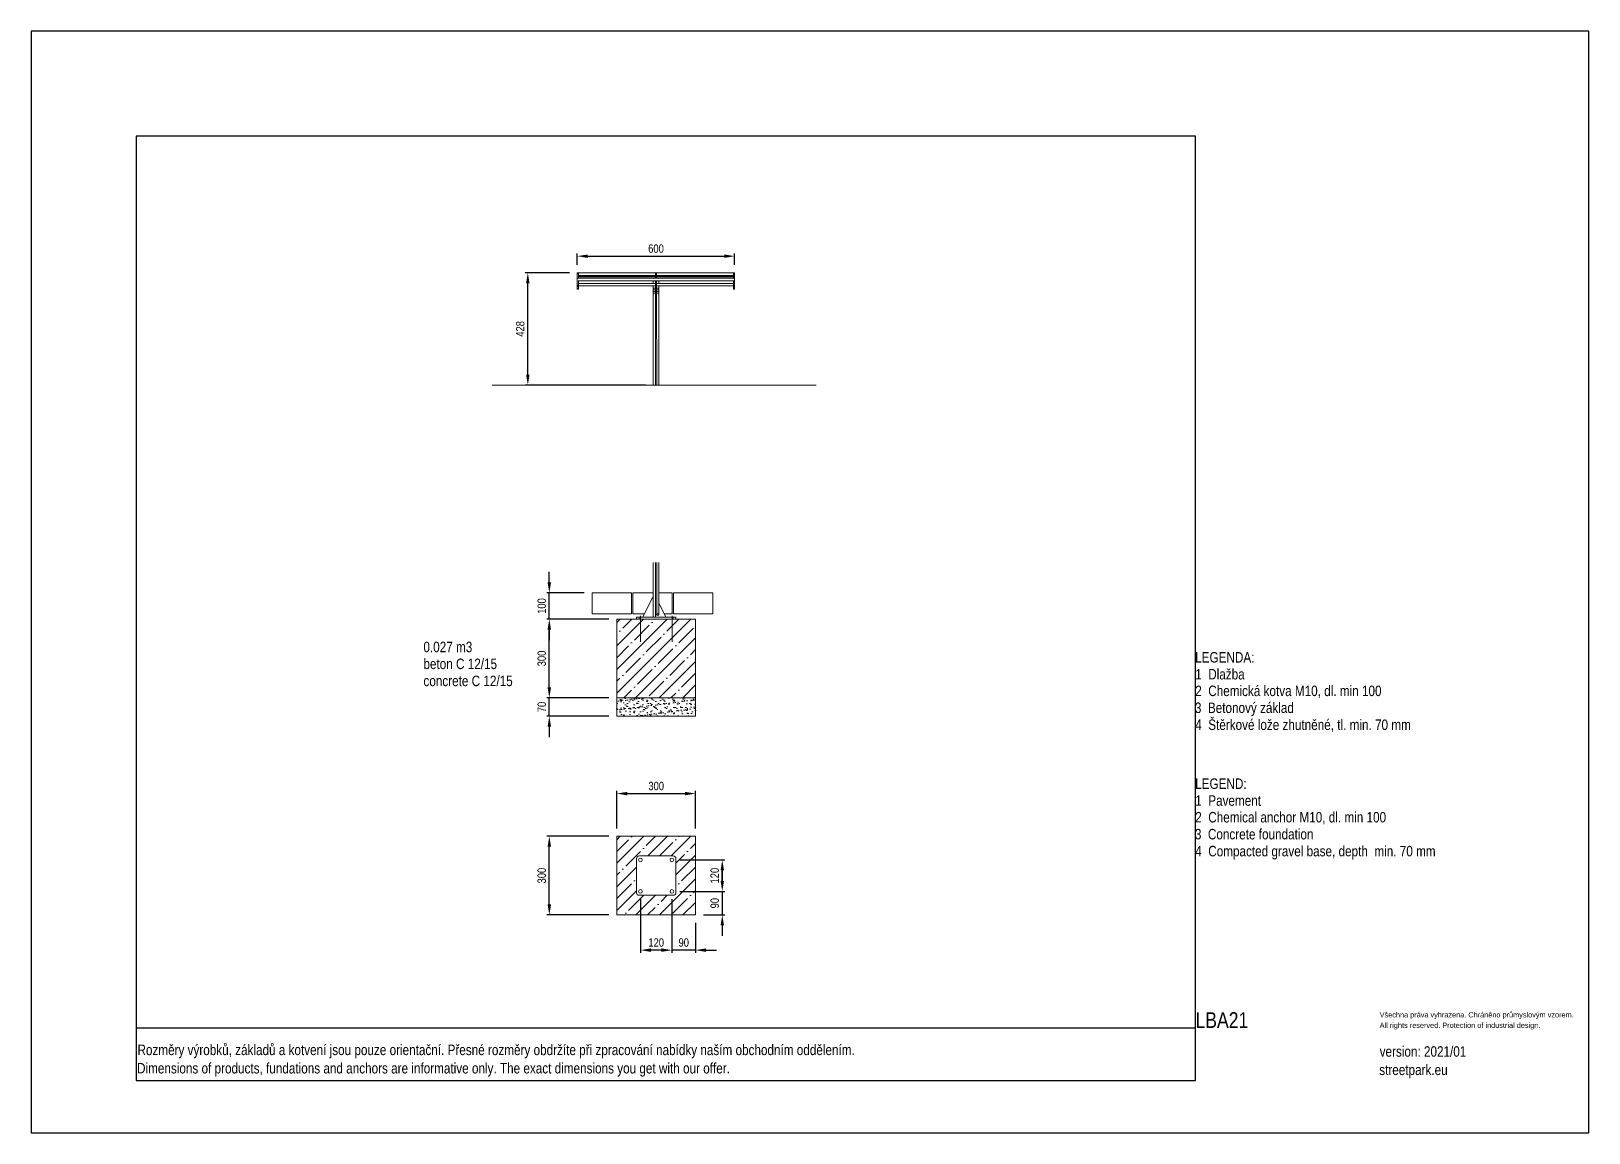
# Model space of a CAD drawing. Header units: millimetres. Extents: x 22162 to 28102, y 3160 to 7360.
import ezdxf

# ---------------------------------------------------------------- set-up
doc = ezdxf.new("R2010")
doc.units = ezdxf.units.MM
doc.header["$LTSCALE"] = 0.3
doc.linetypes.add('ACAD_ISO10W100', pattern=[18.5, 12, -3, 0.5, -3])
doc.linetypes.add('INCONTINUOUS', pattern=[200000.001, 200000, -0.001])
for name, color, linetype, lineweight in [('KOTY', 3, 'INCONTINUOUS', 9), ('OBRYSOVA', 7, 'Continuous', 9), ('OSY', 7, 'ACAD_ISO10W100', 15), ('Visible', 7, 'Continuous', 18)]:
    doc.layers.add(name, color=color, linetype=linetype, lineweight=lineweight)
doc.layers.add('Nekreslit', color=6, linetype='Continuous', plot=False)
doc.layers.add('SRAFY', color=7, linetype='Continuous', lineweight=9, true_color=0x5b5b5b)
doc.styles.add('SEACAD_Arial', font='arial.ttf', dxfattribs={"width": 0.8})
doc.dimstyles.new('ISO-25', dxfattribs={"dimtxt": 1.6, "dimasz": 2, "dimexe": 0.5, "dimexo": 1.5, "dimtad": 1, "dimdec": 0, "dimtxsty": 'SEACAD_Arial', "dimcen": 2, "dimadec": 0, "dimazin": 0, "dimtfac": 1, "dimtdec": 0, "dimtmove": 0, "dimatfit": 3, "dimfxl": 1, "dimarcsym": 0})

# ---------------------------------------------------------------- blocks, each defined once
blk = doc.blocks.new('*D248')
at = {"layer": 'Defpoints', "color": 0}
for p in [(24056, 6438.3), (24244.8, 6438.3), (24534.4, 6010.6)]:
    blk.add_point(p, dxfattribs=at)
at = {"layer": 'KOTY', "color": 0, "lineweight": -2}
for p, q in [((24214.8, 6438.3), (24046, 6438.3)), ((24056, 6050.6), (24056, 6398.3)), ((24504.4, 6010.6), (24046, 6010.6))]:
    blk.add_line(p, q, dxfattribs=at)
at = {"layer": 'KOTY', "color": 0}
for points in [[(24062.7, 6398.3), (24049.4, 6398.3), (24056, 6438.3)], [(24049.4, 6050.6), (24062.7, 6050.6), (24056, 6010.6)]]:
    blk.add_solid(points, dxfattribs=at)
at = {"layer": 'KOTY', "color": 0, "insert": (24027.2, 6224.4), "char_height": 32, "attachment_point": 5, "rotation": 90, "style": 'SEACAD_Arial'}
blk.add_mtext('428', dxfattribs=at)
blk = doc.blocks.new('*D249')
at = {"layer": 'Defpoints', "color": 0}
for p in [(24844.8, 6501.7), (24244.8, 6438.3), (24844.8, 6438.3)]:
    blk.add_point(p, dxfattribs=at)
at = {"layer": 'KOTY', "color": 0, "lineweight": -2}
for p, q in [((24244.8, 6468.3), (24244.8, 6511.7)), ((24284.8, 6501.7), (24804.8, 6501.7)), ((24844.8, 6468.3), (24844.8, 6511.7))]:
    blk.add_line(p, q, dxfattribs=at)
at = {"layer": 'KOTY', "color": 0}
for points in [[(24284.8, 6508.3), (24284.8, 6495), (24244.8, 6501.7)], [(24804.8, 6495), (24804.8, 6508.4), (24844.8, 6501.7)]]:
    blk.add_solid(points, dxfattribs=at)
at = {"layer": 'KOTY', "color": 0, "insert": (24544.8, 6530.5), "char_height": 32, "attachment_point": 5, "rotation": 0.00515, "style": 'SEACAD_Arial'}
blk.add_mtext('600', dxfattribs=at)
blk = doc.blocks.new('*D239')
at = {"layer": 'Defpoints', "color": 0}
for p in [(24138, 5218), (24301.2, 5218), (24395.6, 5118)]:
    blk.add_point(p, dxfattribs=at)
at = {"layer": 'KOTY', "color": 0, "lineweight": -2}
for p, q in [((24138, 5258), (24138, 5298)), ((24271.2, 5218), (24128, 5218)), ((24138, 5118), (24138, 5218)), ((24365.6, 5118), (24128, 5118)), ((24138, 5078), (24138, 5038))]:
    blk.add_line(p, q, dxfattribs=at)
at = {"layer": 'KOTY', "color": 0}
for points in [[(24131.4, 5258), (24144.7, 5258), (24138, 5218)], [(24144.7, 5078), (24131.4, 5078), (24138, 5118)]]:
    blk.add_solid(points, dxfattribs=at)
at = {"layer": 'KOTY', "color": 0, "insert": (24109.2, 5168), "char_height": 32, "attachment_point": 5, "rotation": 90, "style": 'SEACAD_Arial'}
blk.add_mtext('100', dxfattribs=at)
blk = doc.blocks.new('*D237')
at = {"layer": 'Defpoints', "color": 0}
for p in [(24138, 4818), (24395.6, 4818), (24395.6, 4748)]:
    blk.add_point(p, dxfattribs=at)
at = {"layer": 'KOTY', "color": 0, "lineweight": -2}
for p, q in [((24138, 4858), (24138, 4898)), ((24365.6, 4818), (24128, 4818)), ((24138, 4748), (24138, 4818)), ((24365.6, 4748), (24128, 4748)), ((24138, 4708), (24138, 4668))]:
    blk.add_line(p, q, dxfattribs=at)
at = {"layer": 'KOTY', "color": 0}
for points in [[(24131.4, 4858), (24144.7, 4858), (24138, 4818)], [(24144.7, 4708), (24131.4, 4708), (24138, 4748)]]:
    blk.add_solid(points, dxfattribs=at)
at = {"layer": 'KOTY', "color": 0, "insert": (24109.2, 4783), "char_height": 32, "attachment_point": 5, "rotation": 90, "style": 'SEACAD_Arial'}
blk.add_mtext('70', dxfattribs=at)
blk = doc.blocks.new('*D238')
at = {"layer": 'Defpoints', "color": 0}
for p in [(24138, 5118), (24395.6, 5118), (24395.6, 4818)]:
    blk.add_point(p, dxfattribs=at)
at = {"layer": 'KOTY', "color": 0, "lineweight": -2}
for p, q in [((24365.6, 5118), (24128, 5118)), ((24138, 4858), (24138, 5078)), ((24365.6, 4818), (24128, 4818))]:
    blk.add_line(p, q, dxfattribs=at)
at = {"layer": 'KOTY', "color": 0}
for points in [[(24144.7, 5078), (24131.4, 5078), (24138, 5118)], [(24131.4, 4858), (24144.7, 4858), (24138, 4818)]]:
    blk.add_solid(points, dxfattribs=at)
at = {"layer": 'KOTY', "color": 0, "insert": (24109.2, 4968), "char_height": 32, "attachment_point": 5, "rotation": 90, "style": 'SEACAD_Arial'}
blk.add_mtext('300', dxfattribs=at)
blk = doc.blocks.new('*D236')
at = {"layer": 'Defpoints', "color": 0}
for p in [(24695.6, 4452.9), (24395.6, 4290.2), (24695.6, 4290.2)]:
    blk.add_point(p, dxfattribs=at)
at = {"layer": 'KOTY', "color": 0, "lineweight": -2}
for p, q in [((24395.6, 4320.2), (24395.6, 4462.9)), ((24695.6, 4320.2), (24695.6, 4462.9)), ((24435.6, 4452.9), (24655.6, 4452.9))]:
    blk.add_line(p, q, dxfattribs=at)
at = {"layer": 'KOTY', "color": 0}
for points in [[(24435.6, 4459.5), (24435.6, 4446.2), (24395.6, 4452.9)], [(24655.6, 4446.2), (24655.6, 4459.5), (24695.6, 4452.9)]]:
    blk.add_solid(points, dxfattribs=at)
at = {"layer": 'KOTY', "color": 0, "insert": (24545.6, 4481.7), "char_height": 32, "attachment_point": 5, "style": 'SEACAD_Arial'}
blk.add_mtext('300', dxfattribs=at)
blk = doc.blocks.new('*D235')
at = {"layer": 'Defpoints', "color": 0}
for p in [(24605.6, 4200.1), (24605.6, 4080.1), (24797.6, 4080.1)]:
    blk.add_point(p, dxfattribs=at)
at = {"layer": 'KOTY', "color": 0, "lineweight": -2}
for p, q in [((24635.6, 4200.1), (24807.6, 4200.1)), ((24797.6, 4160.1), (24797.6, 4120.1)), ((24635.6, 4080.1), (24807.6, 4080.1))]:
    blk.add_line(p, q, dxfattribs=at)
at = {"layer": 'KOTY', "color": 0}
for points in [[(24804.3, 4160.1), (24790.9, 4160.1), (24797.6, 4200.1)], [(24790.9, 4120.1), (24804.3, 4120.1), (24797.6, 4080.1)]]:
    blk.add_solid(points, dxfattribs=at)
at = {"layer": 'KOTY', "color": 0, "insert": (24768.8, 4140.1), "char_height": 32, "attachment_point": 5, "rotation": 90, "style": 'SEACAD_Arial'}
blk.add_mtext('120', dxfattribs=at)
blk = doc.blocks.new('*D234')
at = {"layer": 'Defpoints', "color": 0}
for p in [(24605.6, 4080.1), (24695.6, 3990.2), (24797.6, 3990.2)]:
    blk.add_point(p, dxfattribs=at)
at = {"layer": 'KOTY', "color": 0, "lineweight": -2}
for p, q in [((24797.6, 4120.1), (24797.6, 4160.1)), ((24635.6, 4080.1), (24807.6, 4080.1)), ((24797.6, 4080.1), (24797.6, 3990.2)), ((24725.6, 3990.2), (24807.6, 3990.2)), ((24797.6, 3950.2), (24797.6, 3910.2))]:
    blk.add_line(p, q, dxfattribs=at)
at = {"layer": 'KOTY', "color": 0}
for points in [[(24790.9, 4120.1), (24804.3, 4120.1), (24797.6, 4080.1)], [(24804.3, 3950.2), (24790.9, 3950.2), (24797.6, 3990.2)]]:
    blk.add_solid(points, dxfattribs=at)
at = {"layer": 'KOTY', "color": 0, "insert": (24768.8, 4035.1), "char_height": 32, "attachment_point": 5, "rotation": 90, "style": 'SEACAD_Arial'}
blk.add_mtext('90', dxfattribs=at)
blk = doc.blocks.new('*D232')
at = {"layer": 'Defpoints', "color": 0}
for p in [(24605.6, 4080.1), (24695.6, 3990.2), (24605.6, 3856.1)]:
    blk.add_point(p, dxfattribs=at)
at = {"layer": 'KOTY', "color": 0, "lineweight": -2}
for p, q in [((24605.6, 4050.1), (24605.6, 3846.1)), ((24695.6, 3960.2), (24695.6, 3846.1)), ((24565.6, 3856.1), (24525.6, 3856.1)), ((24695.6, 3856.1), (24605.6, 3856.1)), ((24735.6, 3856.1), (24775.6, 3856.1))]:
    blk.add_line(p, q, dxfattribs=at)
at = {"layer": 'KOTY', "color": 0}
for points in [[(24565.6, 3849.5), (24565.6, 3862.8), (24605.6, 3856.1)], [(24735.6, 3862.8), (24735.6, 3849.5), (24695.6, 3856.1)]]:
    blk.add_solid(points, dxfattribs=at)
at = {"layer": 'KOTY', "color": 0, "insert": (24650.6, 3885), "char_height": 32, "attachment_point": 5, "style": 'SEACAD_Arial'}
blk.add_mtext('90', dxfattribs=at)
blk = doc.blocks.new('*D233')
at = {"layer": 'Defpoints', "color": 0}
for p in [(24485.6, 4080.1), (24605.6, 4080.1), (24485.6, 3856.1)]:
    blk.add_point(p, dxfattribs=at)
at = {"layer": 'KOTY', "color": 0, "lineweight": -2}
for p, q in [((24485.6, 4050.1), (24485.6, 3846.1)), ((24605.6, 4050.1), (24605.6, 3846.1)), ((24565.6, 3856.1), (24525.6, 3856.1))]:
    blk.add_line(p, q, dxfattribs=at)
at = {"layer": 'KOTY', "color": 0}
for points in [[(24525.6, 3862.8), (24525.6, 3849.5), (24485.6, 3856.1)], [(24565.6, 3849.5), (24565.6, 3862.8), (24605.6, 3856.1)]]:
    blk.add_solid(points, dxfattribs=at)
at = {"layer": 'KOTY', "color": 0, "insert": (24545.6, 3885), "char_height": 32, "attachment_point": 5, "style": 'SEACAD_Arial'}
blk.add_mtext('120', dxfattribs=at)
blk = doc.blocks.new('*D263')
at = {"layer": 'Defpoints', "color": 0}
for p in [(24138, 4290.2), (24395.6, 4290.2), (24395.6, 3990.2)]:
    blk.add_point(p, dxfattribs=at)
at = {"layer": 'KOTY', "color": 0, "lineweight": -2}
for p, q in [((24365.6, 4290.2), (24128, 4290.2)), ((24138, 4030.2), (24138, 4250.2)), ((24365.6, 3990.2), (24128, 3990.2))]:
    blk.add_line(p, q, dxfattribs=at)
at = {"layer": 'KOTY', "color": 0}
for points in [[(24144.7, 4250.2), (24131.4, 4250.2), (24138, 4290.2)], [(24131.4, 4030.2), (24144.7, 4030.2), (24138, 3990.2)]]:
    blk.add_solid(points, dxfattribs=at)
at = {"layer": 'KOTY', "color": 0, "insert": (24109.2, 4140.2), "char_height": 32, "attachment_point": 5, "rotation": 90, "style": 'SEACAD_Arial'}
blk.add_mtext('300', dxfattribs=at)

msp = doc.modelspace()

# ---------------------------------------------------------------- hatches: boundary and pattern name
at = {"layer": 'SRAFY'}
h = msp.add_hatch(dxfattribs=at)
h.set_pattern_fill('ANSI35', color=256, scale=10, style=0)
h.set_pattern_definition([(45, (923.4, -226.346), (-44.90128, 44.90128), []), (45, (968.304, -226.346), (-44.90128, 44.90128), [79.375, -15.875, 0, -15.875])])
h.paths.add_polyline_path([(24395.6, 5118), (24695.6, 5118), (24695.6, 4818), (24395.6, 4818)])
h = msp.add_hatch(dxfattribs=at)
h.set_pattern_fill('AR-SAND', color=256, scale=0.5, style=0)
h.set_pattern_definition([(37.5, (923.403, -226.346), (-0.800016, 24.470662), [0, -19.304, 0, -21.59, 0, -20.6375]), (7.5, (923.403, -226.346), (22.476164, 35.841255), [0, -10.414, 0, -17.399, 0, -6.6675]), (327.5, (907.782, -226.346), (39.549619, 0.07186), [0, -6.35, 0, -22.86, 0, -29.845]), (317.5, (907.782, -226.346), (38.177823, 11.146466), [0, -3.175, 0, -14.986, 0, -17.145])])
h.paths.add_polyline_path([(24395.6, 4818), (24695.6, 4818), (24695.6, 4748), (24395.6, 4748)])
h = msp.add_hatch(dxfattribs=at)
h.set_pattern_fill('ANSI35', color=256, scale=10, style=0)
h.set_pattern_definition([(45, (923.4, -336.586), (-44.90128, 44.90128), []), (45, (968.304, -336.586), (-44.90128, 44.90128), [79.375, -15.875, 0, -15.875])])
h.paths.add_polyline_path([(24395.6, 4290.2), (24695.6, 4290.2), (24695.6, 3990.2), (24395.6, 3990.2)])
h.paths.add_polyline_path([(24480.6, 4065.1, -0.414214), (24470.6, 4075.1), (24470.6, 4205.1, -0.414214), (24480.6, 4215.1), (24610.6, 4215.1, -0.414214), (24620.6, 4205.1), (24620.6, 4075.1, -0.414214), (24610.6, 4065.1)], flags=16)

# ---------------------------------------------------------------- linework, layer by layer
at = {"layer": 'Nekreslit'}
msp.add_line((22562.1, 3559.6), (26602.1, 3559.6), dxfattribs=at)
for points in [[(22162.1, 3159.6), (28102.1, 3159.6), (28102.1, 7359.6), (22162.1, 7359.6)], [(22562.1, 3359.6), (26602.1, 3359.6), (26602.1, 6959.6), (22562.1, 6959.6)]]:
    msp.add_lwpolyline(points, close=True, dxfattribs=at)
at = {"layer": 'OBRYSOVA'}
msp.add_line((23920, 6010.6), (25155.3, 6010.6), dxfattribs=at)
at = {"layer": 'OSY', "ltscale": 0.5}
for p, q in [((24485.6, 5030.9), (24485.6, 5130.9)), ((24606.2, 5030.9), (24606.2, 5130.9))]:
    msp.add_line(p, q, dxfattribs=at)
at = {"layer": 'SRAFY', "linetype": 'Continuous'}
for p, q in [((24451.2, 5218), (24301.2, 5218)), ((24301.2, 5218), (24301.2, 5138)), ((24451.2, 5138), (24451.2, 5218)), ((24456.2, 5218), (24456.2, 5138)), ((24534.6, 5218), (24456.2, 5218)), ((24606.2, 5218), (24555.6, 5218)), ((24606.2, 5138), (24606.2, 5218)), ((24761.2, 5218), (24611.2, 5218)), ((24611.2, 5218), (24611.2, 5138)), ((24761.2, 5138), (24761.2, 5218)), ((24301.2, 5138), (24451.2, 5138)), ((24456.2, 5138), (24500.6, 5138)), ((24576.6, 5138), (24606.2, 5138)), ((24611.2, 5138), (24761.2, 5138))]:
    msp.add_line(p, q, dxfattribs=at)
at = {"layer": 'SRAFY'}
for points in [[(24695.6, 5118), (24395.6, 5118), (24395.6, 4818), (24695.6, 4818)], [(24395.6, 4818), (24695.6, 4818), (24695.6, 4748), (24395.6, 4748)], [(24395.6, 4290.2), (24695.6, 4290.2), (24695.6, 3990.2), (24395.6, 3990.2)]]:
    msp.add_lwpolyline(points, close=True, dxfattribs=at)
at = {"layer": 'Visible', "color": 0}
for p, q in [((24844.8, 6438.3), (24244.8, 6438.3)), ((24844.8, 6438.1), (24244.8, 6438.1)), ((24844.8, 6438.1), (24244.8, 6438.1)), ((24844.8, 6438.1), (24244.8, 6438.1)), ((24249.8, 6436.2), (24244.8, 6436.2)), ((24249.8, 6418.4), (24244.8, 6418.4)), ((24844.8, 6418.2), (24244.8, 6418.1)), ((24542.3, 6428.1), (24249.8, 6428.1)), ((24542.3, 6427), (24249.8, 6427)), ((24542.3, 6423.8), (24249.8, 6423.8)), ((24542.3, 6419.5), (24249.8, 6419.5)), ((24534.3, 6418.7), (24542.3, 6418.7)), ((24547.3, 6436.2), (24542.3, 6436.2)), ((24547.3, 6418.5), (24542.3, 6418.5)), ((24839.8, 6428.1), (24547.3, 6428.1)), ((24839.8, 6427.1), (24547.3, 6427)), ((24839.8, 6423.8), (24547.3, 6423.8)), ((24839.8, 6419.5), (24547.3, 6419.5)), ((24547.3, 6418.7), (24555.3, 6418.7)), ((24844.8, 6436.3), (24839.8, 6436.3)), ((24844.8, 6418.5), (24839.8, 6418.5)), ((24249.8, 6391.1), (24244.8, 6391.1)), ((24844.8, 6388.1), (24244.8, 6388.1)), ((24244.8, 6386.3), (24244.8, 6377)), ((24249.8, 6386.3), (24244.8, 6386.3)), ((24249.8, 6377), (24244.8, 6377)), ((24249.8, 6375.8), (24244.8, 6375.8)), ((24542.3, 6408.1), (24249.8, 6408.1)), ((24542.3, 6398.1), (24249.8, 6398.1)), ((24534.3, 6398.1), (24249.8, 6398.1)), ((24534.3, 6388.1), (24249.8, 6388.1)), ((24249.8, 6386.3), (24249.8, 6377)), ((24534.3, 6398.1), (24534.3, 6408.1)), ((24534.3, 6379.9), (24534.3, 6388.1)), ((24534.3, 6379.9), (24542.3, 6379.9)), ((24534.3, 6367.2), (24534.3, 6373.1)), ((24534.3, 6373.1), (24542.3, 6373.1)), ((24534.3, 6367.2), (24542.3, 6367.2)), ((24534.3, 6361.3), (24542.3, 6361.3)), ((24534.4, 6010.6), (24534.3, 6361.3)), ((24547.3, 6391.2), (24542.3, 6391.2)), ((24542.3, 6379.9), (24542.3, 6388.1)), ((24547.3, 6386.3), (24542.3, 6386.3)), ((24547.3, 6377), (24542.3, 6377)), ((24547.3, 6375.8), (24542.3, 6375.8)), ((24542.3, 6373.6), (24547.3, 6373.6)), ((24542.3, 6373.6), (24547.3, 6373.6)), ((24542.3, 6367.2), (24542.3, 6373.1)), ((24542.4, 6010.6), (24542.3, 6361.3)), ((24839.8, 6408.2), (24547.3, 6408.1)), ((24839.8, 6398.1), (24547.3, 6398.1)), ((24547.3, 6379.9), (24547.3, 6388.1)), ((24547.3, 6379.9), (24555.3, 6379.9)), ((24547.3, 6367.2), (24547.3, 6373.1)), ((24547.3, 6373.1), (24555.3, 6373.1)), ((24547.3, 6367.2), (24555.3, 6367.2)), ((24547.3, 6361.3), (24555.3, 6361.3)), ((24547.4, 6010.6), (24547.3, 6361.3)), ((24547.3, 6361.3), (24547.3, 6361.3)), ((24555.3, 6398.1), (24555.3, 6408.1)), ((24839.8, 6398.2), (24555.3, 6398.1)), ((24555.3, 6379.9), (24555.3, 6388.1)), ((24839.8, 6388.1), (24555.3, 6388.1)), ((24555.3, 6367.2), (24555.3, 6373.1)), ((24555.4, 6010.6), (24555.3, 6361.3)), ((24555.3, 6361.3), (24555.3, 6361.3)), ((24844.8, 6391.2), (24839.8, 6391.2)), ((24839.8, 6386.3), (24839.8, 6377)), ((24844.8, 6386.3), (24839.8, 6386.3)), ((24844.8, 6377), (24839.8, 6377)), ((24844.8, 6375.8), (24839.8, 6375.8)), ((24844.8, 6386.3), (24844.8, 6377)), ((24534.6, 5126), (24534.6, 5334.3)), ((24542.6, 5126), (24542.6, 5334.3)), ((24547.6, 5138), (24547.6, 5334.3)), ((24555.6, 5138), (24555.6, 5334.3)), ((24534.6, 5206), (24494.6, 5126)), ((24555.6, 5180), (24582.6, 5126)), ((24470.6, 5126), (24470.6, 5118)), ((24478.6, 5126), (24478.6, 5126)), ((24478.6, 5126), (24478.6, 5126)), ((24480.6, 5126), (24610.6, 5126)), ((24480.6, 5126), (24480.6, 5126)), ((24480.6, 5126), (24480.6, 5118)), ((24480.6, 5118), (24610.6, 5118)), ((24485.6, 5126), (24485.6, 5126)), ((24485.6, 5126), (24485.6, 5126)), ((24485.6, 5126), (24485.6, 5126)), ((24485.6, 5126), (24485.6, 5126)), ((24492.6, 5126), (24492.6, 5126)), ((24492.6, 5126), (24492.6, 5126)), ((24494.6, 5126), (24507.1, 5126)), ((24506.9, 5126), (24506.9, 5126)), ((24507.1, 5126), (24507.1, 5126)), ((24522.1, 5126), (24534.6, 5126)), ((24522.1, 5126), (24522.1, 5126)), ((24522.3, 5126), (24522.3, 5126)), ((24534.4, 5126), (24534.4, 5126)), ((24534.6, 5126), (24542.6, 5126)), ((24534.6, 5126), (24534.6, 5126)), ((24542.6, 5135), (24547.6, 5135)), ((24542.6, 5126), (24542.6, 5126)), ((24555.1, 5126), (24542.6, 5126)), ((24542.8, 5126), (24542.8, 5126)), ((24547.6, 5133), (24547.6, 5138)), ((24547.6, 5138), (24555.6, 5138)), ((24555.6, 5133), (24547.6, 5133)), ((24554.9, 5126), (24554.9, 5126)), ((24555.1, 5126), (24555.1, 5126)), ((24555.6, 5138), (24555.6, 5133)), ((24582.6, 5126), (24570.1, 5126)), ((24570.1, 5126), (24570.1, 5126)), ((24570.3, 5126), (24570.3, 5126)), ((24598.6, 5126), (24598.6, 5126)), ((24598.6, 5126), (24598.6, 5126)), ((24605.6, 5126), (24605.6, 5126)), ((24605.6, 5126), (24605.6, 5126)), ((24605.6, 5126), (24605.6, 5126)), ((24605.6, 5126), (24605.6, 5126)), ((24610.6, 5126), (24610.6, 5118)), ((24610.6, 5126), (24610.6, 5126)), ((24612.6, 5126), (24612.6, 5126)), ((24612.6, 5126), (24612.6, 5126)), ((24620.6, 5126), (24620.6, 5118)), ((24620.6, 5126), (24620.6, 5118))]:
    msp.add_line(p, q, dxfattribs=at)
for points in [[(24244.8, 6438.3), (24244.8, 6438.1)], [(24244.8, 6438.1), (24244.8, 6436.2)], [(24244.8, 6438.1), (24244.8, 6438.1)], [(24244.8, 6438.1), (24244.8, 6438.1)], [(24244.8, 6418.4), (24244.8, 6424.7), (24244.8, 6430), (24244.8, 6434), (24244.8, 6436.2)], [(24244.8, 6418.4), (24244.8, 6418.1)], [(24244.8, 6418.1), (24244.8, 6413.1), (24244.8, 6408.1)], [(24249.8, 6418.4), (24249.8, 6424.7), (24249.8, 6430), (24249.8, 6434), (24249.8, 6436.2)], [(24249.8, 6418.4), (24249.8, 6418.1)], [(24534.3, 6418.1), (24534.3, 6418.7)], [(24542.3, 6418.5), (24542.3, 6424.7), (24542.3, 6430.1), (24542.3, 6434), (24542.3, 6436.2)], [(24542.3, 6418.5), (24542.3, 6418.1)], [(24547.3, 6418.5), (24547.3, 6424.7), (24547.3, 6430.1), (24547.3, 6434), (24547.3, 6436.2)], [(24547.3, 6418.5), (24547.3, 6418.1)], [(24555.3, 6418.1), (24555.3, 6418.7)], [(24839.8, 6418.5), (24839.8, 6424.8), (24839.8, 6430.1), (24839.8, 6434), (24839.8, 6436.3)], [(24839.8, 6418.5), (24839.8, 6418.2)], [(24844.8, 6438.3), (24844.8, 6438.1)], [(24844.8, 6438.1), (24844.8, 6436.3)], [(24844.8, 6438.1), (24844.8, 6438.1)], [(24844.8, 6438.1), (24844.8, 6438.1)], [(24844.8, 6418.5), (24844.8, 6424.8), (24844.8, 6430.1), (24844.8, 6434), (24844.8, 6436.3)], [(24844.8, 6418.5), (24844.8, 6418.2)], [(24844.8, 6418.2), (24844.8, 6413.2), (24844.8, 6408.2)], [(24244.8, 6391.1), (24244.8, 6393.5), (24244.8, 6397.5), (24244.8, 6402.9), (24244.8, 6409.2)], [(24244.8, 6391.1), (24244.8, 6388.1)], [(24244.8, 6388.1), (24244.8, 6386.3)], [(24244.8, 6375.8), (24244.8, 6377)], [(24249.8, 6391.1), (24249.8, 6393.5), (24249.8, 6397.5), (24249.8, 6402.9), (24249.8, 6409.2)], [(24249.8, 6388.1), (24249.8, 6386.3)], [(24249.8, 6375.8), (24249.8, 6377)], [(24534.3, 6373.1), (24534.3, 6375.5), (24534.3, 6379.9)], [(24534.3, 6361.3), (24534.3, 6365.2), (24534.3, 6367.2)], [(24542.3, 6391.2), (24542.3, 6393.5), (24542.3, 6397.5), (24542.3, 6403), (24542.3, 6409.3)], [(24542.3, 6388.1), (24542.3, 6386.3)], [(24542.3, 6373.1), (24542.3, 6375.5), (24542.3, 6379.9)], [(24542.3, 6361.3), (24542.3, 6365.2), (24542.3, 6367.2)], [(24547.3, 6391.2), (24547.3, 6393.5), (24547.3, 6397.5), (24547.3, 6403), (24547.3, 6409.3)], [(24547.3, 6388.1), (24547.3, 6386.3)], [(24547.3, 6373.1), (24547.3, 6375.5), (24547.3, 6379.9)], [(24547.3, 6361.3), (24547.3, 6365.2), (24547.3, 6367.2)], [(24555.3, 6373.1), (24555.3, 6375.5), (24555.3, 6379.9)], [(24555.3, 6361.3), (24555.3, 6365.2), (24555.3, 6367.2)], [(24839.8, 6391.2), (24839.8, 6393.5), (24839.8, 6397.6), (24839.8, 6403), (24839.8, 6409.3)], [(24839.8, 6388.1), (24839.8, 6386.3)], [(24839.8, 6375.8), (24839.8, 6377)], [(24844.8, 6391.2), (24844.8, 6393.5), (24844.8, 6397.6), (24844.8, 6403), (24844.8, 6409.3)], [(24844.8, 6391.2), (24844.8, 6388.1)], [(24844.8, 6388.1), (24844.8, 6386.3)], [(24844.8, 6375.8), (24844.8, 6377)], [(24480.6, 5126), (24475.6, 5126), (24471.9, 5126), (24470.6, 5126)], [(24470.6, 5126), (24471.9, 5126), (24475.6, 5126), (24480.6, 5126)], [(24470.6, 5118), (24471.9, 5118), (24475.6, 5118), (24480.6, 5118)], [(24485.6, 5126), (24480.6, 5126), (24478.6, 5126)], [(24478.6, 5126), (24480.6, 5126), (24485.6, 5126)], [(24485.6, 5126), (24480.6, 5126), (24478.6, 5126)], [(24478.6, 5126), (24480.6, 5126), (24485.6, 5126)], [(24485.6, 5126), (24490.5, 5126), (24492.6, 5126)], [(24492.6, 5126), (24490.5, 5126), (24485.6, 5126)], [(24485.6, 5126), (24490.5, 5126), (24492.6, 5126)], [(24492.6, 5126), (24490.5, 5126), (24485.6, 5126)], [(24605.6, 5126), (24600.6, 5126), (24598.6, 5126)], [(24598.6, 5126), (24600.6, 5126), (24605.6, 5126)], [(24605.6, 5126), (24600.6, 5126), (24598.6, 5126)], [(24598.6, 5126), (24600.6, 5126), (24605.6, 5126)], [(24605.6, 5126), (24610.5, 5126), (24612.6, 5126)], [(24612.6, 5126), (24610.5, 5126), (24605.6, 5126)], [(24605.6, 5126), (24610.5, 5126), (24612.6, 5126)], [(24612.6, 5126), (24610.5, 5126), (24605.6, 5126)], [(24610.6, 5126), (24615.6, 5126), (24619.2, 5126), (24620.6, 5126)], [(24620.6, 5126), (24619.2, 5126), (24615.6, 5126), (24610.6, 5126)], [(24610.6, 5118), (24615.6, 5118), (24619.2, 5118), (24620.6, 5118)]]:
    msp.add_lwpolyline(points, dxfattribs=at)
at = {"layer": 'Visible'}
msp.add_lwpolyline([(24470.6, 4205.1, -0.414214), (24480.6, 4215.1), (24610.6, 4215.1, -0.414214), (24620.6, 4205.1), (24620.6, 4075.1, -0.414214), (24610.6, 4065.1), (24480.6, 4065.1, -0.414214), (24470.6, 4075.1)], format="xyb", close=True, dxfattribs=at)
for centre in [(24485.6, 4200.1), (24605.6, 4200.1), (24485.6, 4080.1), (24605.6, 4080.1)]:
    msp.add_circle(centre, 7, dxfattribs=at)

# ---------------------------------------------------------------- texts
at = {"style": 'SEACAD_Arial', "width": 0.8}
for s, height, p in [('0.027 m3', 40, (23658, 4991.9)), ('LEGENDA:', 40, (26601, 4952.4)), ('beton C 12/15', 40, (23658, 4927.6)), ('1  Dlažba', 40, (26601, 4888.1)), ('concrete C 12/15', 40, (23658, 4862.5)), ('2  Chemická kotva M10, dl. min 100', 40, (26601, 4824.6)), ('3  Betonový základ', 40, (26599.8, 4760.1)), ('4  Štěrkové lože zhutněné, tl. min. 70 mm', 40, (26601, 4695.4)), ('LEGEND:', 40, (26601, 4470.7)), ('1  Pavement', 40, (26601, 4406.4)), ('2  Chemical anchor M10, dl. min 100', 40, (26601, 4342.9)), ('3  Concrete foundation', 40, (26599.8, 4278.3)), ('4  Compacted gravel base, depth  min. 70 mm', 40, (26601, 4213.6)), ('LBA21', 60, (26602.1, 3559.6)), ('All rights reserved. Protection of industrial design.', 20, (27304.4, 3559.6)), ('Všechna práva vyhrazena. Chráněno průmyslovým vzorem.', 20, (27304.4, 3599.6)), ('Rozměry výrobků, základů a kotvení jsou pouze orientační. Přesné rozměry obdržíte při zpracování nabídky naším obchodním oddělením.', 39.9982, (22567.5, 3455.9)), ('version: 2021/01', 40, (27304.4, 3449.8)), ('Dimensions of products, fundations and anchors are informative only. The exact dimensions you get with our offer.', 39.9982, (22565.9, 3386)), ('streetpark.eu', 40, (27302.8, 3379.9))]:
    msp.add_text(s, height=height, dxfattribs=at).set_placement(p)

# ---------------------------------------------------------------- dimensions: what is measured, and where the dimension line sits
at = {"layer": 'KOTY'}
dim = msp.add_linear_dim(base=(24844.8, 6501.7), p1=(24244.8, 6438.3), p2=(24844.8, 6438.3), angle=0.00515, dimstyle='ISO-25', override={"dimlfac": 1, "dimtxsty": 'SEACAD_Arial', "dimsah": 1, "dimtolj": 0}, dxfattribs=at)
dim.commit()
dim.dimension.update_dxf_attribs({"geometry": '*D249', "text_midpoint": (24544.8, 6501.7), "dimtype": 160})
for base, p1, p2, angle, override, picture, middle in [((24056, 6438.3), (24534.4, 6010.6), (24244.8, 6438.3), 90, {"dimlfac": 1, "dimtxsty": 'SEACAD_Arial', "dimsah": 1, "dimtolj": 0}, '*D248', (24027.2, 6224.4)), ((24138, 5218), (24395.6, 5118), (24301.2, 5218), 90, {"dimlfac": 1, "dimtxsty": 'SEACAD_Arial', "dimsah": 1, "dimtolj": 0}, '*D239', (24109.2, 5168)), ((24138, 5118), (24395.6, 4818), (24395.6, 5118), 90, {"dimlfac": 1, "dimtxsty": 'SEACAD_Arial', "dimsah": 1, "dimtolj": 0}, '*D238', (24109.2, 4968)), ((24138, 4818), (24395.6, 4748), (24395.6, 4818), 90, {"dimlfac": 1, "dimtxsty": 'SEACAD_Arial', "dimsah": 1, "dimtolj": 0}, '*D237', (24109.2, 4783)), ((24138, 4290.2), (24395.6, 3990.2), (24395.6, 4290.2), 90, {"dimlfac": 1, "dimtxsty": 'SEACAD_Arial', "dimsah": 1, "dimtolj": 0}, '*D263', (24109.2, 4140.2)), ((24797.6, 4080.1), (24605.6, 4200.1), (24605.6, 4080.1), 90, {"dimlfac": 1, "dimtxsty": 'SEACAD_Arial', "dimsah": 1, "dimtolj": 0}, '*D235', (24768.8, 4140.1)), ((24797.6, 3990.2), (24605.6, 4080.1), (24695.6, 3990.2), 90, {"dimlfac": 1, "dimtxsty": 'SEACAD_Arial', "dimsah": 1, "dimtmove": 1, "dimtolj": 0}, '*D234', (24768.8, 4035.1)), ((24485.6, 3856.1), (24605.6, 4080.1), (24485.6, 4080.1), 180, {"dimlfac": 1, "dimtxsty": 'SEACAD_Arial', "dimsah": 1, "dimtolj": 0}, '*D233', (24545.6, 3885))]:
    dim = msp.add_linear_dim(base=base, p1=p1, p2=p2, angle=angle, dimstyle='ISO-25', override=override, dxfattribs=at)
    dim.commit()
    dim.dimension.update_dxf_attribs({"geometry": picture, "text_midpoint": middle})
dim = msp.add_linear_dim(base=(24695.6, 4452.9), p1=(24395.6, 4290.2), p2=(24695.6, 4290.2), dimstyle='ISO-25', override={"dimlfac": 1, "dimtxsty": 'SEACAD_Arial', "dimsah": 1, "dimtolj": 0}, dxfattribs=at)
dim.commit()
dim.dimension.update_dxf_attribs({"geometry": '*D236', "text_midpoint": (24545.6, 4452.9), "dimtype": 160})
dim = msp.add_linear_dim(base=(24605.6, 3856.1), p1=(24695.6, 3990.2), p2=(24605.6, 4080.1), dimstyle='ISO-25', override={"dimlfac": 1, "dimtxsty": 'SEACAD_Arial', "dimsah": 1, "dimtolj": 0}, dxfattribs=at)
dim.commit()
dim.dimension.update_dxf_attribs({"geometry": '*D232', "text_midpoint": (24650.6, 3885)})

doc.saveas('drawing.dxf')
